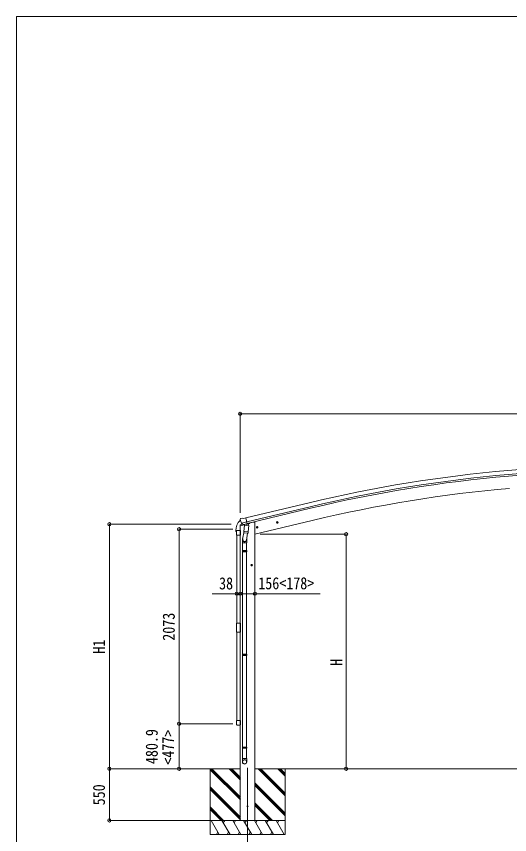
# Model space of a CAD drawing. Units: millimetres at full size, sheet at 1:35. Extents: x -9783 to 9892, y -6828 to 6752.
# Drawn here: x -9783 to -4525, y -1971 to 6752 of the extents above; entities that cross this region are included whole.
import ezdxf
from ezdxf.enums import TextEntityAlignment as Align

# ---------------------------------------------------------------- set-up
doc = ezdxf.new("R2010")
doc.units = ezdxf.units.MM
doc.header["$LTSCALE"] = 35
doc.header["$PDMODE"] = 32
doc.header["$PDSIZE"] = 35
for name, color, linetype, lineweight in [('0-0_0', 7, 'Continuous', 9), ('0-1_本体', 4, 'Continuous', 9), ('0-2_部品', 7, 'Continuous', 9), ('0-8_PARTS2', 2, 'Continuous', 9), ('0-A_寸法', 6, 'Continuous', 9), ('1-0_FRAME', 7, 'Continuous', 9), ('1-1_GLASS', 4, 'Continuous', 9), ('1-2_GLASS_SEAL', 7, 'Continuous', 9), ('1-A', 6, 'Continuous', 9), ('F-0_240', 7, 'Continuous', 9)]:
    doc.layers.add(name, color=color, linetype=linetype, lineweight=lineweight)
doc.styles.add('ＭＳ ゴシック', font='')
doc.styles.get('ＭＳ ゴシック').set_extended_font_data('MS Gothic')

msp = doc.modelspace()

# ---------------------------------------------------------------- linework, layer by layer
at = {"layer": '0-0_0'}
for p, q in [((-7395.94, -1268.88), (-7794.61, -1268.88)), ((-7717.69, -1268.88), (-7717.69, -1968.88)), ((-7395.44, -1600.64), (-7717.69, -1278.39)), ((-7395.44, -1586.5), (-7713.06, -1268.89)), ((-7395.44, -1572.36), (-7698.91, -1268.89)), ((-7395.44, -1388.51), (-7515.08, -1268.88)), ((-7395.44, -1374.37), (-7500.93, -1268.88)), ((-7395.44, -1360.23), (-7486.79, -1268.88)), ((-7239.94, -1268.88), (-370.98, -1268.88)), ((-6917.69, -1557.89), (-7206.71, -1268.88)), ((-6917.69, -1543.75), (-7192.57, -1268.88)), ((-6917.69, -1529.61), (-7178.42, -1268.88)), ((-6917.69, -1345.76), (-6994.58, -1268.88)), ((-6917.69, -1331.62), (-6980.43, -1268.88)), ((-6966.28, -1268.89), (-6966.29, -1268.88)), ((-6917.69, -1317.47), (-6966.28, -1268.89)), ((-6917.69, -1268.88), (-6917.69, -1968.88)), ((-7395.44, -1784.49), (-7717.69, -1462.24)), ((-7395.44, -1798.63), (-7717.69, -1476.38)), ((-6917.69, -1741.74), (-7239.94, -1419.49)), ((-6917.69, -1755.88), (-7239.94, -1433.63)), ((-6917.69, -1770.02), (-7239.94, -1447.77)), ((-7395.44, -1812.77), (-7717.69, -1490.52)), ((-7052.69, -1818.88), (-7239.94, -1631.62)), ((-7066.83, -1818.88), (-7239.94, -1645.76)), ((-7573.19, -1818.88), (-7717.69, -1674.37)), ((-7587.33, -1818.88), (-7717.69, -1688.51)), ((-7601.47, -1818.88), (-7717.69, -1702.65)), ((-7080.97, -1818.88), (-7239.94, -1659.9)), ((-7717.69, -1818.88), (-6917.69, -1818.88)), ((-7620.8, -1968.88), (-7707.41, -1818.88)), ((-7505.33, -1968.88), (-7591.94, -1818.88)), ((-7561.94, -1818.88), (-7576.94, -1844.86)), ((-7389.86, -1968.88), (-7476.47, -1818.88)), ((-7461.47, -1844.86), (-7446.47, -1818.88)), ((-7274.39, -1968.88), (-7361, -1818.88)), ((-7346, -1844.86), (-7330.99, -1818.88)), ((-7158.92, -1968.88), (-7245.53, -1818.88)), ((-7230.53, -1844.86), (-7215.52, -1818.88)), ((-7043.45, -1968.88), (-7130.06, -1818.88)), ((-7115.05, -1844.86), (-7100.05, -1818.88)), ((-6927.98, -1968.88), (-7014.59, -1818.88)), ((-6999.59, -1844.86), (-6984.58, -1818.88)), ((-6917.69, -1968.88), (-7717.69, -1968.88)), ((-7635.8, -1942.9), (-7650.8, -1968.88)), ((-7520.33, -1942.9), (-7535.33, -1968.88)), ((-7404.86, -1942.9), (-7419.86, -1968.88)), ((-7289.39, -1942.9), (-7304.39, -1968.88)), ((-7173.92, -1942.9), (-7188.92, -1968.88)), ((-7058.45, -1942.9), (-7073.45, -1968.88))]:
    msp.add_line(p, q, dxfattribs=at)
at = {"layer": '0-1_本体'}
for p, q in [((-3851.91, 1971.5), (-4543.33, 1911.27)), ((-3848.14, 1928.5), (-4539.58, 1868.26)), ((-3846.68, 1911.73), (-4538.12, 1851.5)), ((-7335.93, 1405.35), (-6660.24, 1567.3)), ((-7325.84, 1363.37), (-6650.18, 1525.32)), ((-7321.92, 1347.01), (-6646.25, 1508.96)), ((-7396.11, 1322.15), (-7396.11, -1818.88)), ((-7240.44, 1231.12), (-6629.63, 1377.76)), ((-7240.11, 1361.12), (-7240.11, -1818.88))]:
    msp.add_line(p, q, dxfattribs=at)
msp.add_lwpolyline([(-7240.11, 1361.12), (-7260.11, 1361.12), (-7293.95, 1353)], dxfattribs=at)
for centre, radius, start, end in [((-3287.48, -12503.95), 14469.82, 94.97901, 103.47901), ((-3287.48, -12503.95), 14426.65, 94.97901, 103.47901), ((-3287.48, -12503.95), 14409.82, 94.97901, 103.47901), ((-3270.07, -12617.05), 14392.42, 95.00113, 103.49889)]:
    msp.add_arc(centre, radius, start, end, dxfattribs=at)
at = {"layer": '0-2_部品'}
for p, q in [((-7393.16, 1398.33), (-7397.02, 1392.03)), ((-7393.16, 1398.33), (-7397.02, 1392.03)), ((-7390.07, 1400.58), (-7376.88, 1403.74)), ((-7390.07, 1400.58), (-7376.88, 1403.74)), ((-7362.32, 1401.06), (-7375.58, 1403.76)), ((-7362.32, 1401.06), (-7375.58, 1403.76)), ((-7362.32, 1401.06), (-7336.39, 1407.29)), ((-7362.32, 1401.06), (-7336.39, 1407.29)), ((-7398.51, 1321.42), (-7355.8, 1331.67)), ((-7398.51, 1321.42), (-7355.8, 1331.67)), ((-7398.51, 1328.31), (-7398.51, 1321.42)), ((-7398.51, 1328.31), (-7398.51, 1321.42)), ((-7397.38, 1389.75), (-7397.1, 1388.6)), ((-7397.38, 1389.75), (-7397.1, 1388.6)), ((-7370, 1337.52), (-7396.21, 1331.23)), ((-7370, 1337.52), (-7396.21, 1331.23)), ((-7383.33, 1349.44), (-7325.82, 1363.25)), ((-7383.33, 1349.44), (-7325.82, 1363.25)), ((-7366.47, 1334.53), (-7382.85, 1349.03)), ((-7366.47, 1334.53), (-7382.85, 1349.03)), ((-7363.77, 1333.97), (-7356.25, 1335.77)), ((-7363.77, 1333.97), (-7356.25, 1335.77)), ((-7362.93, 1334.07), (-7361.4, 1334.44)), ((-7362.93, 1334.07), (-7361.4, 1334.44)), ((-7361.4, 1334.44), (-7324.69, 1343.25)), ((-7361.4, 1334.44), (-7324.69, 1343.25)), ((-7359.56, 1334.21), (-7359.61, 1333.47)), ((-7359.56, 1334.21), (-7359.61, 1333.47)), ((-7358.86, 1332.43), (-7333.04, 1325.99)), ((-7358.86, 1332.43), (-7333.04, 1325.99)), ((-7351.94, 1327.08), (-7356.61, 1260.25)), ((-7351.94, 1327.08), (-7356.61, 1260.25)), ((-7306.25, 1323.89), (-7351.94, 1327.08)), ((-7306.25, 1323.89), (-7351.94, 1327.08)), ((-7350.16, 1330.26), (-7350.39, 1326.98)), ((-7350.16, 1330.26), (-7350.39, 1326.98)), ((-7330.65, 1341.43), (-7331.67, 1326.82)), ((-7330.65, 1341.43), (-7331.67, 1326.82)), ((-7324.69, 1343.25), (-7323.17, 1343.62)), ((-7324.69, 1343.25), (-7323.17, 1343.62)), ((-7321.61, 1345.72), (-7320.67, 1345.66)), ((-7321.61, 1345.72), (-7320.67, 1345.66)), ((-7320.67, 1345.66), (-7307.35, 1330.34)), ((-7320.67, 1345.66), (-7307.35, 1330.34)), ((-7316.67, 1341.06), (-7297.79, 1345.6)), ((-7316.67, 1341.06), (-7297.79, 1345.6)), ((-7310.92, 1257.05), (-7306.25, 1323.89)), ((-7310.92, 1257.05), (-7306.25, 1323.89)), ((-7307.35, 1330.34), (-7307.8, 1324)), ((-7307.35, 1330.34), (-7307.8, 1324)), ((-7293.95, 1353.78), (-7293.95, 1350.46)), ((-7293.95, 1353.78), (-7293.95, 1350.46)), ((-7220.91, 1311.09), (-7223.04, 1303.89)), ((-7220.91, 1311.09), (-7223.04, 1303.89)), ((-7213.61, 1312.84), (-7220.91, 1311.09)), ((-7213.61, 1312.84), (-7220.91, 1311.09)), ((-7213.41, 1295.92), (-7218.08, 1315.37)), ((-7213.41, 1295.92), (-7218.08, 1315.37)), ((-7208.45, 1307.4), (-7213.61, 1312.84)), ((-7208.45, 1307.4), (-7213.61, 1312.84)), ((-7011.64, 1355.06), (-6992.19, 1359.73)), ((-7011.64, 1355.06), (-6992.19, 1359.73)), ((-7007.09, 1362.84), (-7009.22, 1355.64)), ((-7007.09, 1362.84), (-7009.22, 1355.64)), ((-6999.79, 1364.59), (-7007.09, 1362.84)), ((-6999.79, 1364.59), (-7007.09, 1362.84)), ((-6999.58, 1347.67), (-7004.25, 1367.12)), ((-6999.58, 1347.67), (-7004.25, 1367.12)), ((-6994.62, 1359.15), (-6999.79, 1364.59)), ((-6994.62, 1359.15), (-6999.79, 1364.59)), ((-6996.75, 1351.95), (-6994.62, 1359.15)), ((-6996.75, 1351.95), (-6994.62, 1359.15)), ((-7356.27, 1265.13), (-7370.79, 1177.36)), ((-7356.27, 1265.13), (-7370.79, 1177.36)), ((-7357.47, 1247.78), (-7356.6, 1260.25)), ((-7357.47, 1247.78), (-7356.6, 1260.25)), ((-7357.08, 1246.42), (-7357.08, 1246.42)), ((-7357.08, 1246.42), (-7357.08, 1246.42)), ((-7310.92, 1257.05), (-7356.61, 1260.25)), ((-7310.92, 1257.05), (-7356.61, 1260.25)), ((-7355.63, 1245.64), (-7313.93, 1242.73)), ((-7355.63, 1245.64), (-7313.93, 1242.73)), ((-7317.45, 1242.97), (-7330.09, 1168.04)), ((-7317.45, 1242.97), (-7330.09, 1168.04)), ((-7310.94, 1257.05), (-7311.83, 1244.36)), ((-7310.94, 1257.05), (-7311.83, 1244.36)), ((-7225.47, 1303.31), (-7206.02, 1307.98)), ((-7225.47, 1303.31), (-7206.02, 1307.98)), ((-7210.58, 1300.2), (-7208.45, 1307.4)), ((-7210.58, 1300.2), (-7208.45, 1307.4)), ((-7372.94, 1140.2), (-7372.94, 1174.55)), ((-7372.94, 1140.2), (-7372.94, 1174.55)), ((-7326.94, 1140.2), (-7372.94, 1140.2)), ((-7326.94, 1140.2), (-7372.94, 1140.2)), ((-7370.94, 1140.2), (-7370.94, 1057.68)), ((-7370.94, 1140.2), (-7370.94, 1057.68)), ((-7328.94, 1140.2), (-7328.94, 1057.68)), ((-7328.94, 1140.2), (-7328.94, 1057.68)), ((-7326.94, 1174.86), (-7326.94, 1140.2)), ((-7326.94, 1174.86), (-7326.94, 1140.2)), ((-7372.94, 1055.68), (-7371.94, 1057.68)), ((-7372.94, 1055.68), (-7371.94, 1057.68)), ((-7326.94, 1055.68), (-7372.94, 1055.68)), ((-7326.94, 1055.68), (-7372.94, 1055.68)), ((-7326.94, 1047.68), (-7372.94, 1047.68)), ((-7326.94, 1047.68), (-7372.94, 1047.68)), ((-7327.94, 1057.68), (-7371.94, 1057.68)), ((-7327.94, 1057.68), (-7371.94, 1057.68)), ((-7326.94, 1055.68), (-7327.94, 1057.68)), ((-7326.94, 1055.68), (-7327.94, 1057.68)), ((-7326.94, 1047.68), (-7327.94, 1045.68)), ((-7326.94, 1047.68), (-7327.94, 1045.68)), ((-7326.94, 1055.68), (-7326.94, 1047.68)), ((-7326.94, 1055.68), (-7326.94, 1047.68)), ((-7327.94, 1045.68), (-7371.94, 1045.68)), ((-7327.94, 1045.68), (-7371.94, 1045.68)), ((-7370.94, 1045.68), (-7370.94, -48.51)), ((-7370.94, 1045.68), (-7370.94, -48.51)), ((-7328.94, 1045.68), (-7328.94, -48.51)), ((-7328.94, 1045.68), (-7328.94, -48.51)), ((-7264.44, 901.62), (-7284.44, 901.62)), ((-7264.44, 901.62), (-7284.44, 901.62)), ((-7274.44, 909.13), (-7280.94, 905.37)), ((-7274.44, 909.13), (-7280.94, 905.37)), ((-7280.94, 905.37), (-7280.94, 897.87)), ((-7280.94, 905.37), (-7280.94, 897.87)), ((-7280.94, 897.87), (-7274.44, 894.11)), ((-7280.94, 897.87), (-7274.44, 894.11)), ((-7274.44, 891.62), (-7274.44, 911.62)), ((-7274.44, 891.62), (-7274.44, 911.62)), ((-7267.94, 905.37), (-7274.44, 909.13)), ((-7267.94, 905.37), (-7274.44, 909.13)), ((-7372.94, -50.51), (-7371.94, -48.51)), ((-7372.94, -50.51), (-7371.94, -48.51)), ((-7326.94, -50.51), (-7372.94, -50.51)), ((-7326.94, -50.51), (-7372.94, -50.51)), ((-7326.94, -58.51), (-7372.94, -58.51)), ((-7326.94, -58.51), (-7372.94, -58.51)), ((-7327.94, -48.51), (-7371.94, -48.51)), ((-7327.94, -48.51), (-7371.94, -48.51)), ((-7327.94, -60.51), (-7371.94, -60.51)), ((-7327.94, -60.51), (-7371.94, -60.51)), ((-7370.94, -60.51), (-7370.94, -1038.43)), ((-7370.94, -60.51), (-7370.94, -1038.43)), ((-7328.94, -60.51), (-7328.94, -1038.43)), ((-7328.94, -60.51), (-7328.94, -1038.43)), ((-7326.94, -50.51), (-7327.94, -48.51)), ((-7326.94, -50.51), (-7327.94, -48.51)), ((-7326.94, -58.51), (-7327.94, -60.51)), ((-7326.94, -58.51), (-7327.94, -60.51)), ((-7326.94, -50.51), (-7326.94, -58.51)), ((-7326.94, -50.51), (-7326.94, -58.51)), ((-7372.94, -1040.43), (-7371.94, -1038.43)), ((-7372.94, -1040.43), (-7371.94, -1038.43)), ((-7326.94, -1040.43), (-7372.94, -1040.43)), ((-7326.94, -1040.43), (-7372.94, -1040.43)), ((-7327.94, -1038.43), (-7371.94, -1038.43)), ((-7327.94, -1038.43), (-7371.94, -1038.43)), ((-7326.94, -1040.43), (-7327.94, -1038.43)), ((-7326.94, -1040.43), (-7327.94, -1038.43)), ((-7326.94, -1040.43), (-7326.94, -1048.43)), ((-7326.94, -1040.43), (-7326.94, -1048.43)), ((-7326.94, -1048.43), (-7372.94, -1048.43)), ((-7326.94, -1048.43), (-7372.94, -1048.43)), ((-7327.94, -1050.43), (-7371.94, -1050.43)), ((-7327.94, -1050.43), (-7371.94, -1050.43)), ((-7370.94, -1050.43), (-7370.94, -1160.43)), ((-7370.94, -1050.43), (-7370.94, -1160.43)), ((-7328.94, -1050.43), (-7328.94, -1160.43)), ((-7328.94, -1050.43), (-7328.94, -1160.43)), ((-7326.94, -1048.43), (-7327.94, -1050.43)), ((-7326.94, -1048.43), (-7327.94, -1050.43)), ((-7372.94, -1194.58), (-7372.94, -1160.43)), ((-7326.94, -1160.43), (-7372.94, -1160.43)), ((-7372.94, -1194.58), (-7372.94, -1160.43)), ((-7326.94, -1160.43), (-7372.94, -1160.43)), ((-7326.94, -1194.58), (-7326.94, -1160.43)), ((-7326.94, -1194.58), (-7326.94, -1160.43))]:
    msp.add_line(p, q, dxfattribs=at)
for points in [[(-7330.96, 1341.84), (-7321.24, 1344.18), (-7336.39, 1407.29)], [(-7330.96, 1341.84), (-7321.24, 1344.18), (-7336.39, 1407.29)], [(-7383.6, 1350.02), (-7383.01, 1349.18), (-7382.85, 1349.03)], [(-7383.6, 1350.02), (-7383.01, 1349.18), (-7382.85, 1349.03)], [(-7330.96, 1341.84), (-7331.2, 1341.69), (-7355.97, 1335.74), (-7356.25, 1335.77)], [(-7330.96, 1341.84), (-7331.2, 1341.69), (-7355.97, 1335.74), (-7356.25, 1335.77)], [(-7009.22, 1355.64), (-7004.05, 1350.2), (-6996.75, 1351.95)], [(-7009.22, 1355.64), (-7004.05, 1350.2), (-6996.75, 1351.95)], [(-7223.04, 1303.89), (-7217.88, 1298.45), (-7210.58, 1300.2)], [(-7223.04, 1303.89), (-7217.88, 1298.45), (-7210.58, 1300.2)], [(-7372.94, 1055.68), (-7372.94, 1047.68), (-7371.94, 1045.68)], [(-7372.94, 1055.68), (-7372.94, 1047.68), (-7371.94, 1045.68)], [(-7274.44, 894.11), (-7267.94, 897.87), (-7267.94, 905.37)], [(-7274.44, 894.11), (-7267.94, 897.87), (-7267.94, 905.37)], [(-7372.94, -50.51), (-7372.94, -58.51), (-7371.94, -60.51)], [(-7372.94, -50.51), (-7372.94, -58.51), (-7371.94, -60.51)], [(-7372.94, -1040.43), (-7372.94, -1048.43), (-7371.94, -1050.43)], [(-7372.94, -1040.43), (-7372.94, -1048.43), (-7371.94, -1050.43)]]:
    msp.add_lwpolyline(points, dxfattribs=at)
for centre, radius in [((-7215.75, 1305.64), 8.5), ((-7215.75, 1305.64), 8.5), ((-7215.75, 1305.64), 7.7), ((-7215.75, 1305.64), 7.7), ((-7215.75, 1305.64), 6.5), ((-7215.75, 1305.64), 6.5), ((-7001.92, 1357.39), 8.5), ((-7001.92, 1357.39), 8.5), ((-7001.92, 1357.39), 7.7), ((-7001.92, 1357.39), 7.7), ((-7001.92, 1357.39), 6.5), ((-7001.92, 1357.39), 6.5), ((-7274.44, 901.62), 8.5), ((-7274.44, 901.62), 8.5), ((-7274.44, 901.62), 7.7), ((-7274.44, 901.62), 7.7), ((-7274.44, 901.62), 6.5), ((-7274.44, 901.62), 6.5)]:
    msp.add_circle(centre, radius, dxfattribs=at)
at = {"layer": '0-2_部品', "color": 4}
msp.add_circle((-7318.19, -1668.88), 4.5, dxfattribs=at)
msp.add_circle((-7318.19, -1668.88), 4.5, dxfattribs=at)
at = {"layer": '0-2_部品'}
for centre, radius, start, end in [((-7388.9, 1395.71), 5, 103.5, 148.5), ((-7388.9, 1395.71), 5, 103.5, 148.5), ((-7376.18, 1400.82), 3, 78.5, 103.5), ((-7376.18, 1400.82), 3, 78.5, 103.5), ((-7395.51, 1328.31), 3, 103.5, 180), ((-7395.51, 1328.31), 3, 103.5, 180), ((-7200.3, 1435.85), 202.4, 193.5, 205.09125), ((-7200.3, 1435.85), 202.4, 193.5, 205.09125), ((-7363.05, 1334.56), 0.5, 248.23754, 283.5), ((-7363.05, 1334.56), 0.5, 248.23754, 283.5), ((-7360.06, 1334.25), 0.5, 356, 103.5), ((-7360.06, 1334.25), 0.5, 356, 103.5), ((-7358.62, 1333.4), 1, 176, 256), ((-7358.62, 1333.4), 1, 176, 256), ((-7332.69, 1326.97), 1.03, 250.03897, 351.96569), ((-7332.69, 1326.97), 1.03, 250.03897, 351.96569), ((-7330.05, 1341.35), 0.604, 100.59842, 172.20595), ((-7330.05, 1341.35), 0.604, 100.59842, 172.20595), ((-7323.28, 1344.11), 0.5, 283.5, 318.76246), ((-7323.28, 1344.11), 0.5, 283.5, 318.76246), ((-7298.95, 1350.46), 5, 283.5, 0), ((-7298.95, 1350.46), 5, 283.5, 0), ((-7355.53, 1247.61), 1.95, 175.04017, 217.47766), ((-7355.53, 1247.61), 1.95, 175.04017, 217.47766), ((-7355.49, 1247.64), 2, 217.40962, 266), ((-7355.49, 1247.64), 2, 217.40962, 266), ((-7313.79, 1244.72), 2, 266, 349.46843), ((-7313.79, 1244.72), 2, 266, 349.46843)]:
    msp.add_arc(centre, radius, start, end, dxfattribs=at)
for centre, major_axis, ratio, start_param, end_param in [((-7394.46, 1390.46), (-1.57, -2.57), 0.99628, 4.712389, 5.4996506), ((-7394.46, 1390.46), (-1.57, -2.57), 0.99628, 4.712389, 5.4996506), ((-7364.49, 1336.79), (-0.73, -2.92), 0.997631, 5.8041905, 6.6006116), ((-7364.49, 1336.79), (-0.73, -2.92), 0.997631, 5.8041905, 6.6006116), ((-7364.43, 1337.02), (2.63, 3.16), 0.650902, 4.0958226, 4.1686332), ((-7364.43, 1337.02), (2.63, 3.16), 0.650902, 4.0958226, 4.1686332), ((-7364.46, 1336.89), (-0.73, -2.92), 0.997631, 0.3902369, 0.4789948), ((-7364.46, 1336.89), (-0.73, -2.92), 0.997631, 0.3902369, 0.4789948), ((-7349.94, 1174.86), (23, 0), 0.996195, 2.5560258, 6.5663028), ((-7349.94, 1174.86), (23, 0), 0.996195, 2.5560258, 6.5663028), ((-7349.94, 1174.86), (21, 0), 0.996195, 2.9349147, 5.9512394), ((-7349.94, 1174.86), (21, 0), 0.996195, 2.9349147, 5.9512394), ((-7349.94, -1192.83), (-23, 0), 0.996195, 3.1415927, 6.2831853), ((-7349.94, -1192.83), (-23, 0), 0.996195, 3.1415927, 6.2831853), ((-7349.94, -1194.58), (-23, 0), 0.996195, 3.1415927, 6.2831853), ((-7349.94, -1194.58), (-23, 0), 0.996195, 3.1415927, 6.2831853), ((-7349.94, -1194.58), (0, -23.43), 0.981806, 4.712389, 7.8539816), ((-7349.94, -1194.58), (0, -23.43), 0.981806, 4.712389, 7.8539816)]:
    msp.add_ellipse(centre, major_axis=major_axis, ratio=ratio, start_param=start_param, end_param=end_param, dxfattribs=at)
msp.add_ellipse((-7349.94, -1194.58), major_axis=(21, 0), ratio=0.996195, dxfattribs=at)
msp.add_ellipse((-7349.94, -1194.58), major_axis=(21, 0), ratio=0.996195, dxfattribs=at)
at = {"layer": '0-8_PARTS2'}
msp.add_line((-7318.19, -1259.67), (-7318.19, -2109.91), dxfattribs=at)
at = {"layer": '0-A_寸法'}
for p, q in [((-7396.11, 2515.02), (-7396.11, 1460.2)), ((-214.11, 2515.02), (-7396.11, 2515.02)), ((-8791.78, 1337.87), (-7493.53, 1337.87)), ((-8791.78, -1268.88), (-8791.78, 1337.87)), ((-8048.97, 1284.98), (-8048.97, -788.02)), ((-7396.11, 597.89), (-7240.11, 597.89)), ((-7240.11, 597.89), (-6543.96, 597.89)), ((-8791.78, -1268.88), (-7936.39, -1268.88)), ((-8791.78, -1818.88), (-8791.78, -1268.88)), ((-6268.63, -1268.88), (-6711.49, -1268.88)), ((-8791.78, -1818.88), (-7717.69, -1818.88))]:
    msp.add_line(p, q, dxfattribs=at)
msp.add_lwpolyline([(-6268.63, -1268.88), (-6268.63, 1231.12), (-7185.46, 1231.12)], dxfattribs=at)
for p in [(-7396.11, 2515.02), (-8791.78, 1337.87), (-6268.63, 1231.12), (-7396.11, 597.89), (-7240.11, 597.89), (-8791.78, -1268.88), (-6268.63, -1268.88), (-8791.78, -1818.88)]:
    msp.add_point(p, dxfattribs=at)
at = {"layer": '1-0_FRAME', "color": 6}
for p, q in [((-8048.97, 1284.98), (-7475.44, 1284.98)), ((-7396.11, 597.89), (-7696.11, 597.89)), ((-8048.97, -788.02), (-7475.44, -788.02)), ((-8048.97, -1268.88), (-7475.44, -1268.88))]:
    msp.add_line(p, q, dxfattribs=at)
for p in [(-8048.97, 1284.98), (-7434.14, 597.89), (-7396.11, 597.89), (-8048.97, -788.02), (-8048.97, -1268.88)]:
    msp.add_point(p, dxfattribs=at)
at = {"layer": '1-1_GLASS'}
for p, q in [((-7434.11, 1223.08), (-7434.11, 284.08)), ((-7396.11, 1223.08), (-7396.11, 284.08)), ((-7434.11, 186.08), (-7434.11, -752.92)), ((-7396.11, -752.92), (-7396.11, 186.08))]:
    msp.add_line(p, q, dxfattribs=at)
at = {"layer": '1-2_GLASS_SEAL'}
for p, q in [((-7442.61, 1271.57), (-7442.61, 1259.82)), ((-7442.11, 1259.32), (-7435.85, 1259.32)), ((-7435.35, 1266.58), (-7435.35, 1259.82)), ((-7435.11, 1223.08), (-7435.11, 1266.78)), ((-7395.11, 1223.08), (-7435.11, 1223.08)), ((-7429.61, 1272.28), (-7400.61, 1272.28)), ((-7429.35, 1272.58), (-7396.11, 1272.58)), ((-7395.11, 1266.78), (-7395.11, 1223.08)), ((-7435.11, -752.92), (-7435.11, -796.62)), ((-7395.11, -752.92), (-7435.11, -752.92)), ((-7395.11, -796.62), (-7395.11, -752.92)), ((-7429.61, -802.12), (-7400.61, -802.12))]:
    msp.add_line(p, q, dxfattribs=at)
msp.add_lwpolyline([(-7435.11, 284.08), (-7395.11, 284.08), (-7395.11, 186.08), (-7435.11, 186.08)], close=True, dxfattribs=at)
for centre, radius, start, end in [((-7290.36, 1271.57), 152.26, 135.14293, 180), ((-7393.87, 1373.6), 6.95, 95.39711, 129.45641), ((-7442.11, 1259.82), 0.5, 180, 270), ((-7435.85, 1259.82), 0.5, 270, 0), ((-7429.35, 1266.58), 6, 90, 180), ((-7429.61, 1266.78), 5.5, 90, 180), ((-7400.61, 1266.78), 5.5, 0, 90), ((-7429.61, -796.62), 5.5, 180, 270), ((-7400.61, -796.62), 5.5, 270, 0)]:
    msp.add_arc(centre, radius, start, end, dxfattribs=at)
at = {"layer": '1-A'}
for p, q in [((-7396.11, 597.89), (-7434.14, 597.89)), ((-8048.97, -1268.88), (-8048.97, -788.02))]:
    msp.add_line(p, q, dxfattribs=at)
at = {"layer": 'F-0_240', "color": 5}
for q in [(-9783.03, -6828.1), (9396.97, 6751.9)]:
    msp.add_line((-9783.03, 6751.9), q, dxfattribs=at)

# ---------------------------------------------------------------- texts
at = {"layer": '0-A_寸法', "color": 7, "style": 'ＭＳ ゴシック', "width": 0.85}
msp.add_text('156<178>', height=129, dxfattribs=at).set_placement((-7204.11, 605.89), align=Align.BOTTOM_LEFT)
for s, p in [('H1', (-8799.78, -41.5)), ('H', (-6268.63, -170.88)), ('550', (-8799.78, -1657.88))]:
    msp.add_text(s, height=129, rotation=90, dxfattribs=at).set_placement(p, align=Align.BOTTOM_LEFT)
at = {"layer": '1-0_FRAME', "style": 'ＭＳ ゴシック', "width": 0.85}
msp.add_text('38', height=129, dxfattribs=at).set_placement((-7622.11, 604.89), align=Align.BOTTOM_LEFT)
for s, p in [('2073', (-8055.97, 96.48)), ('480.9', (-8237.33, -1218.45)), ('<477>', (-8062.85, -1225.2))]:
    msp.add_text(s, height=129, rotation=90, dxfattribs=at).set_placement(p, align=Align.BOTTOM_LEFT)

doc.saveas('drawing.dxf')
